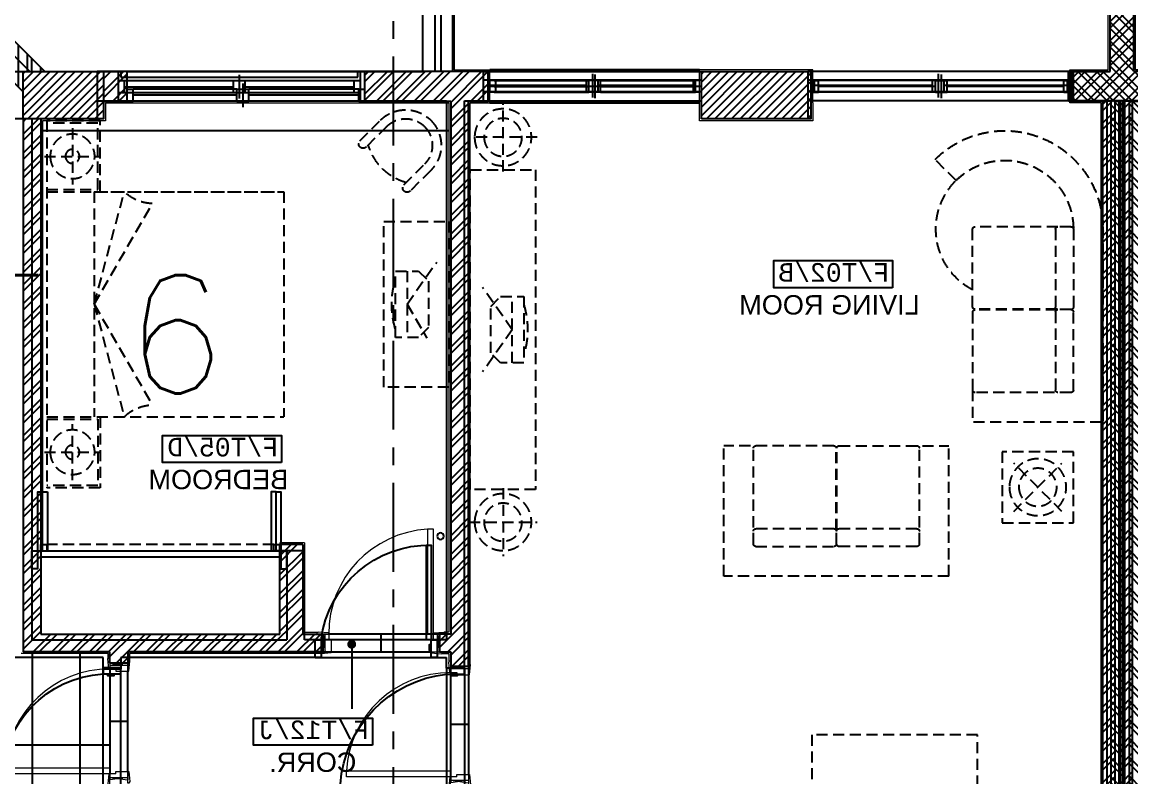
# Model space of a CAD drawing. Header units: millimetres. Extents: x 186805 to 449048, y 2167 to 51540.
# Drawn here: x 267811 to 277169, y 40375 to 46748 of the extents above; entities that cross this region are included whole.
import ezdxf
from ezdxf.enums import TextEntityAlignment as Align

# ---------------------------------------------------------------- set-up
doc = ezdxf.new("R2010")
doc.units = ezdxf.units.MM
for name, pattern in [('BC$0$DASHDOT2', [0.5, 0.25, -0.125, 0, -0.125]), ('BC$0$HIDDEN2', [0.1875, 0.125, -0.0625]), ('BC$0$XR-BAS2-BLOCK-B$1$CENTER', [2, 1.25, -0.25, 0.25, -0.25]), ('HIDDEN2', [0.1875, 0.125, -0.0625])]:
    doc.linetypes.add(name, pattern=pattern)
doc.layers.get('0').update_dxf_attribs({"linetype": 'CONTINUOUS'})
for name, color, linetype, lineweight in [('0-60x60-C', 3, 'CONTINUOUS', 13), ('0-akl-plasterline', 9, 'CONTINUOUS', 13), ('LINE .05 P.05', 11, 'CONTINUOUS', 5)]:
    doc.layers.add(name, color=color, linetype=linetype, lineweight=lineweight)
for name, color, linetype in [('0-AKL-P1TILES', 8, 'CONTINUOUS'), ('A-ABOVE DOOR', 1, 'HIDDEN2'), ('A-CONC-BLDG', 6, 'CONTINUOUS'), ('a-door', 4, 'CONTINUOUS'), ('A-FLORRAIL', 92, 'CONTINUOUS'), ('A-ROOM_ID', 3, 'CONTINUOUS'), ('A-ROOM_NBR', 40, 'CONTINUOUS'), ('a-wall', 140, 'CONTINUOUS'), ('A-WIND', 4, 'CONTINUOUS'), ('ALAN', 6, 'CONTINUOUS'), ('BC-A-ABOV', 8, 'BC$0$HIDDEN2'), ('BC-A-AXES', 20, 'BC$0$DASHDOT2'), ('BC-A-HATCH', 8, 'CONTINUOUS'), ('BC-A-wall', 6, 'CONTINUOUS'), ('BC-A-WINDOW', 2, 'CONTINUOUS'), ('BC-dim', 1, 'CONTINUOUS'), ('TC$0$Nak_Tiletag', 3, 'CONTINUOUS'), ('TC-FLOORING', 41, 'CONTINUOUS')]:
    doc.layers.add(name, color=color, linetype=linetype)
doc.styles.add('SITE SURVEY ROOM$0$SITE SURVEY ROOM$0$XREF1$0$XREF1$0$XREF1$0$paris 2-3-4.DWG124$0$guest room-2$0$FINAL DRGS1$0$C2', font='swissk.ttf', dxfattribs={"height": 0.4})
doc.styles.add('style1', font='monos.ttf')
doc.styles.add('T 200 neal', font='romans.shx', dxfattribs={"height": 400})
doc.styles.add('TC$0$Standard', font='txt')
doc.dimstyles.new('TC$0$POINTER', dxfattribs={"dimtxt": 80, "dimasz": 120, "dimexe": 20, "dimexo": 20, "dimgap": 20, "dimtad": 1, "dimdec": 0, "dimtxsty": 'TC$0$Standard', "dimcen": 2.5, "dimadec": 0, "dimazin": 0, "dimtfac": 1, "dimtdec": 0, "dimtix": 1, "dimtmove": 1, "dimatfit": 3, "dimldrblk": 'TC$0$_Dot', "dimfxl": 1, "dimarcsym": 0})
pattern_1 = [(315, (-189031.6259813714, 11508.81792728175), (-35.35533905932737, -35.35533905932738), [])]
pattern_2 = [(315, (-189031.6259813714, 11508.81792728175), (-79.54951288348659, -79.5495128834866), []), (315, (-188978.5929728714, 11508.81792728175), (-79.54951288348659, -79.5495128834866), [])]

# ---------------------------------------------------------------- blocks, each defined once
blk = doc.blocks.new('A$C7C4A1575')
at = {"layer": 'A-ABOVE DOOR', "color": 8}
for p, q in [((37995.10926539754, 11299.99823794313), (37995.10926539707, 10247.93433909825)), ((38145.10926539731, 11299.99823794319), (38145.10926539707, 10247.9343390982)), ((40895.10926539754, 10239.99823794348), (40895.10926539754, 11269.99823794331)), ((41045.10926539707, 10239.99823794331), (41045.10926539754, 11269.99823794354)), ((39785.10926539731, 10149.99823794348), (40815.10926539754, 10149.99823794348)), ((40815.10926539754, 9999.998237943597), (39785.10926539731, 9999.998237943713)), ((37395.10926539731, 9249.998237943713), (39545.10926539754, 9249.99823794383))]:
    blk.add_line(p, q, dxfattribs=at)
at = {"layer": 'A-ABOVE DOOR', "color": 8, "linetype": 'Continuous'}
for p, q in [((38125.10926539684, 5449.998237943422), (40165.10926539707, 5449.998237943364)), ((41205.1092653987, 5449.998237943189), (43045.10926539847, 5449.998237942957)), ((46185.10926539847, 5449.998237943189), (43945.10926539847, 5449.998237943015)), ((40165.10926539707, 5199.998237943422), (38125.10926539684, 5199.998237943422)), ((41205.1092653987, 5199.998237943189), (43045.10926539847, 5199.998237942957)), ((46185.1092653987, 5199.998237942666), (43945.10926539847, 5199.99823794284))]:
    blk.add_line(p, q, dxfattribs=at)
at = {"layer": 'A-CONC-BLDG', "color": 8}
for points in [[(37245.10926539637, 5599.99823794348), (37245.10926539661, 5199.998237943655), (37945.10926539661, 5199.99823794348), (37945.10926539637, 5599.998237943655)], [(43045.10926539637, 5599.998237943772), (43045.10926539661, 5199.998237943364), (43945.10926539661, 5199.99823794348), (43945.10926539661, 5599.998237943422)]]:
    blk.add_lwpolyline(points, close=True, dxfattribs=at)
at = {"layer": 'a-door', "color": 8, "lineweight": -3}
for points in [[(38085.10926539568, 10287.93433909791), (38085.10926539568, 10302.93433909796), (38035.10926539614, 10302.93433909791), (38035.10926539614, 10287.93433909779)], [(38145.10926539614, 10287.93433909779), (38145.10926539568, 10237.93433909791), (37995.10926539568, 10237.93433909791), (37995.10926539568, 10287.93433909756)], [(41045.10926539568, 10289.99823794336), (41045.10926539568, 10239.99823794336), (40895.10926539568, 10239.99823794354), (40895.10926539568, 10289.99823794342)], [(39835.10926539591, 10149.99823794325), (39785.10926539614, 10149.99823794325), (39785.10926539614, 9999.99823794319), (39835.10926539591, 9999.998237943364)], [(40815.10926539474, 10149.99823794325), (40765.10926539498, 10149.99823794325), (40765.10926539521, 9999.99823794319), (40815.10926539474, 9999.998237943364)], [(39415.10926539707, 9249.998237943422), (39455.10926539707, 9249.998237943422), (39455.10926539707, 8749.998237943422), (39415.10926539731, 8749.99823794348)]]:
    blk.add_lwpolyline(points, close=True, dxfattribs=at)
for points in [[(40985.10926539568, 10289.99823794331), (40985.10926539568, 10304.99823794342), (40935.10926539568, 10304.99823794348), (40935.10926539568, 10289.99823794336)], [(39835.10926539591, 10089.99823794325), (39850.10926539614, 10089.99823794319), (39850.10926539591, 10039.99823794313), (39835.10926539614, 10039.99823794331)], [(40765.10926539614, 10089.99823794366), (40750.10926539614, 10089.99823794366), (40750.10926539614, 10039.99823794348), (40765.10926539614, 10039.99823794348)], [(40765.10926539637, 9999.998237943655), (40725.10926539614, 9999.99823794348), (40725.10926539614, 9199.99823794348), (40765.10926539614, 9199.998237943655), (40765.10926539637, 9999.998237943655)], [(37445.10926539661, 9399.998237943233), (37395.10926539661, 9399.998237943291), (37395.10926539661, 9249.998237943117), (37445.10926539661, 9249.998237943233)], [(37445.10926539661, 9399.998237943233), (37445.10926539661, 8749.998237943175), (37525.10926539661, 8749.998237943291)], [(39455.10926539707, 8749.998237943422), (39495.10926539707, 8749.998237943422), (39495.10926539707, 9399.998237943597)], [(39495.10926539707, 9399.998237943597), (39545.10926539754, 9399.998237943539), (39545.10926539731, 9249.99823794348), (39495.10926539707, 9249.998237943422)], [(37431.2164169685, 9249.998237943175), (37511.21641696827, 9249.998237943233)], [(37445.10926539661, 9249.998237943233), (37525.10926539661, 9249.998237943291)], [(37485.10926539661, 9249.998237943291), (37485.10926539661, 8749.998237943233)], [(37525.10926539661, 8749.998237943291), (37525.10926539661, 9249.998237943291)], [(39481.2164169692, 9249.998237943422), (39441.2164169692, 9249.998237943422)], [(39495.10926539707, 9249.998237943422), (39455.10926539707, 9249.998237943422)]]:
    blk.add_lwpolyline(points, dxfattribs=at)
for centre, radius, start, end in [((38048.99649905996, 11195.94153131019), 909.6048015825336, 181.0043155001917, 266.6036679502933), ((41003.35396025959, 11291.73568048552), 1007.568765772558, 184.0828312812869, 263.8327220793181), ((40747.25273795403, 10119.80252479212), 919.9775984647315, 187.4826072151079, 271.1121661231876)]:
    blk.add_arc(centre, radius, start, end, dxfattribs=at)
at = {"layer": 'A-FLORRAIL', "color": 8}
for p, q in [((40845.10926539661, 3898.114841713658), (40845.10926539661, 5199.998237943422)), ((40945.10926539661, 3849.998237943481), (40945.10926539661, 5199.998237943248))]:
    blk.add_line(p, q, dxfattribs=at)
at = {"layer": 'a-wall', "color": 8}
for p, q in [((46570.1092653966, 5449.998237943422), (46570.1092653966, 16999.99823794331)), ((46620.1092653966, 16999.99823794342), (46620.10926539684, 5449.998237943364)), ((46470.1092653973, 13099.99823794337), (46470.10926539754, 5449.998237943131)), ((37995.10926539707, 10247.93433909825), (37995.10926539731, 10149.99823794348)), ((38145.10926539707, 10247.9343390982), (37995.10926539707, 10247.93433909825)), ((38145.10926539707, 10149.9982379436), (38145.10926539707, 10247.9343390982)), ((40895.10926539731, 10239.99823794336), (40895.10926539754, 10149.99823794354)), ((41045.10926539754, 10239.99823794319), (40895.10926539731, 10239.99823794336)), ((41045.10926539707, 10239.99823794331), (41045.10926539707, 5449.998237943073)), ((37995.10926539731, 10149.99823794348), (37245.10926539707, 10149.99823794307)), ((39785.10926539754, 10149.99823794354), (38145.10926539707, 10149.9982379436)), ((39785.10926539754, 10149.99823794354), (39785.10926539754, 9999.998237943248)), ((40815.10926539754, 10149.99823794348), (40895.10926539754, 10149.99823794354)), ((40815.10926539777, 9999.998237943306), (40815.10926539754, 10149.99823794348)), ((37395.10926539754, 5599.998237943364), (37395.10926539731, 9999.99823794348)), ((37395.10926539731, 9999.99823794348), (39545.10926539777, 9999.998237943248)), ((39545.10926539777, 9249.998237943597), (39545.10926539777, 9999.998237943248)), ((39785.10926539754, 9999.998237943248), (39695.10926539754, 9999.998237943422)), ((39695.10926539754, 9999.998237943422), (39695.10926539731, 9249.998237943597)), ((40895.10926539731, 9999.99823794348), (40815.10926539777, 9999.998237943306)), ((40895.10926539754, 5449.998237943248), (40895.10926539731, 9999.99823794348)), ((39695.10926539731, 9249.998237943597), (39545.10926539777, 9249.998237943597)), ((37945.10926539661, 5449.998237943248), (38125.10926539684, 5449.998237943422)), ((38125.10926539684, 5449.998237943422), (38125.10926539684, 5199.998237943422)), ((40165.10926539684, 5199.998237943131), (40165.10926539684, 5449.998237943131)), ((40165.10926539684, 5449.998237943131), (40895.10926539684, 5449.998237943131)), ((41045.10926539661, 5449.998237943306), (41205.10926539661, 5449.998237943131)), ((41205.10926539661, 5449.998237943131), (41205.10926539661, 5199.998237943364)), ((47005.1092653966, 5449.998237943131), (46185.1092653966, 5449.998237943364)), ((46185.1092653966, 5449.998237943364), (46185.10926539684, 5199.998237943364)), ((46620.10926539684, 5449.998237943364), (46570.1092653966, 5449.998237943422)), ((37376.68931940035, 5199.998237943131), (37090.69367766823, 4914.002596211008)), ((38125.10926539684, 5199.998237943422), (37945.10926539637, 5199.998237943248)), ((41205.10926539661, 5199.998237943364), (40165.10926539684, 5199.998237943131)), ((46185.10926539684, 5199.998237943364), (46495.1092653966, 5199.998237943189)), ((46495.1092653966, 5199.998237943189), (46495.10926539637, 2449.998237943364))]:
    blk.add_line(p, q, dxfattribs=at)
at = {"layer": 'A-WIND', "color": 8}
for p, q in [((39145.10926539637, 5230.05120746202), (39145.10926539637, 5430.051207462006)), ((40165.10926539672, 5380.05120746202), (38125.10926539672, 5380.051207462013)), ((38175.10926539672, 5380.051207462006), (38175.10926539672, 5280.051207462006)), ((39095.10926539637, 5380.05120746202), (39095.10926539637, 5280.051207462006)), ((39195.10926539637, 5380.05120746202), (39195.10926539637, 5280.051207462006)), ((40115.10926539672, 5380.051207462006), (40115.10926539672, 5280.051207462006)), ((41205.10926539847, 5369.998237945023), (43045.10926539847, 5369.998237945081)), ((41261.22448401409, 5369.998237945023), (41261.22448401409, 5269.998237945081)), ((42075.10926539847, 5369.998237945023), (42075.10926539847, 5269.998237944848)), ((42125.10926539847, 5219.998237945081), (42125.10926539847, 5419.998237945081)), ((42175.10926539847, 5369.998237945081), (42175.10926539847, 5269.998237945081)), ((42995.1092653987, 5369.998237944965), (42995.1092653987, 5269.998237944965)), ((42995.1092653987, 5369.998237944965), (42995.1092653987, 5269.998237944965)), ((43945.10926539847, 5369.998237945489), (46185.1092653987, 5369.998237945547)), ((44001.22448401409, 5369.998237945489), (44001.22448401409, 5269.998237945547)), ((44995.10926539859, 5369.998237945489), (44995.1092653987, 5269.998237945314)), ((45045.1092653987, 5219.998237945547), (45045.1092653987, 5419.998237945547)), ((45095.1092653987, 5369.998237945547), (45095.1092653987, 5269.998237945547)), ((46135.10926539893, 5369.99823794543), (46135.10926539893, 5269.99823794543)), ((46135.10926539893, 5369.99823794543), (46135.10926539893, 5269.99823794543)), ((40165.10926539672, 5280.05120746202), (38125.10926539672, 5280.051207462035)), ((38175.10926539672, 5330.051207462006), (39095.10926539637, 5330.051207462006)), ((39195.10926539637, 5330.051207462006), (40115.10926539672, 5330.051207462006)), ((41205.10926539847, 5269.998237945169), (43045.10926539847, 5269.998237945139)), ((42075.10926539847, 5319.998237944936), (41261.22448401433, 5319.998237944994)), ((42995.1092653987, 5319.998237945081), (42175.10926539847, 5319.998237945081)), ((43945.10926539847, 5269.998237945663), (46185.1092653987, 5269.998237945605)), ((44995.1092653987, 5319.998237945489), (44001.22448401409, 5319.998237945489)), ((46135.10926539893, 5319.998237945547), (45095.1092653987, 5319.998237945721))]:
    blk.add_line(p, q, dxfattribs=at)
at = {"layer": 'ALAN', "color": 8}
for p, q in [((38145.10926539637, 5199.998237944761), (38145.10926539637, 5249.998237945227)), ((38145.10926539637, 5249.998237945227), (40145.10926539637, 5249.998237944295)), ((40145.10926539637, 5249.998237944295), (40145.10926539637, 5199.998237944295)), ((37076.55154204415, 4899.860460589378), (37376.68931939989, 5199.99823794511)), ((37376.68931939989, 5199.99823794511), (38145.10926539637, 5199.998237944761)), ((40145.10926539637, 5199.998237944295), (40695.10926539661, 5199.998237944295)), ((40695.10926539661, 5199.998237944295), (40695.10926539661, 3899.998237944994))]:
    blk.add_line(p, q, dxfattribs=at)
blk = doc.blocks.new('A$C32DD6ECA')
at = {"layer": '0-60x60-C', "color": 16, "xscale": 0.0418312498368323, "yscale": 0.0418312498368323, "zscale": 0.0418312498368323, "rotation": 180}
blk.add_blockref('A$C7C4A1575', (4397.082428284921, 2202.635936537234), dxfattribs=at)
blk = doc.blocks.new('A$C02E0000E')
at = {"layer": 'LINE .05 P.05'}
for p, q in [((16.99986914230976, 959.9999433151534), (16.9998691441142, 1029.999943314862)), ((166.999869143765, 1009.999943315153), (16.99986914225155, 1029.999943315095)), ((16.99986914230976, 1009.999943314862), (166.999869143765, 1029.999943315212)), ((166.999869143765, 979.9999433149205), (166.999869143765, 1029.999943315212)), ((166.999869143765, 1009.999943315153), (16.99986914230976, 1009.999943314862)), ((116.9998691346264, 959.9999433151534), (16.99986914230976, 959.9999433151534)), ((116.9998691346846, 979.9999433148623), (116.9998691346264, 959.9999433151534)), ((116.9998691346846, 979.9999433148623), (166.999869143765, 979.9999433149205)), ((172.0270664491691, 979.9999433151534), (160.759210419259, 979.9999433149205)), ((166.9998691437067, 984.8220149747649), (166.9998691438232, 974.1402106655732)), ((16.9998691426008, 119.9999433146295), (16.9998691426008, 49.99994331497874)), ((116.9998691349756, 119.9999433148623), (16.9998691426008, 119.9999433146295)), ((116.9998691349756, 99.99994331486232), (116.9998691349756, 119.9999433148623)), ((166.9998691441142, 99.99994331486232), (116.9998691349756, 99.99994331486232)), ((166.999869144056, 49.99994331492053), (166.9998691439978, 99.99994331486232)), ((166.9998691441142, 49.99994331486232), (16.9998691426008, 69.99994331462949)), ((16.9998691426008, 49.99994331486232), (166.999869144056, 69.99994331486232)), ((16.9998691426008, 69.99994331462949), (166.999869144056, 69.99994331486232))]:
    blk.add_line(p, q, dxfattribs=at)
for points in [[(-0.0001308576902375, 1045.281476650082), (7.499869142251555, 1059.999943315095), (14.99986914225155, 1059.999943315095), (14.99986914230976, 959.9999433151534), (7.999869142251555, 959.9999433151534)], [(183.9998691436485, 1065.281476649907), (176.4998691437067, 1079.999943315095), (168.9998691437067, 1079.999943315095), (168.9998691437067, 979.9999433151534), (175.9998691437067, 979.9999433151534)], [(166.9998691438232, 929.9999433058256), (166.9998691438232, 979.9999433152552), (1046.999869143823, 979.9999433152552), (1046.999869143823, 929.9999433058256)], [(-0.0001308572827838, 34.89485072960088), (7.499869142659009, 20.17638406452897), (14.99986914271722, 20.17638406452897), (14.99986914271722, 120.176384064529), (7.999869142659009, 120.176384064529)], [(183.999869144056, 14.71840998010885), (176.4998691441724, -5.66850794712e-05), (168.999869144056, -5.66850794712e-05), (168.9998691439978, 99.99994331486232), (175.999869144056, 99.99994331486232)]]:
    blk.add_lwpolyline(points, close=True, dxfattribs=at)
blk.add_circle((166.9998691438232, 979.8168266695429), 2.946977731033825, dxfattribs=at)
blk.add_arc((169.4702861182159, 978.8867301376304), 878.8902587989448, 269.8389507107994, 356.8113733085789, dxfattribs=at)
blk = doc.blocks.new('A$C2F7E2BB4')
at = {"layer": 'LINE .05 P.05'}
for p, q in [((119.9998437255854, 1034.999948169294), (49.99984372587642, 1034.99994816749)), ((69.99984372558538, 884.9999481678387), (49.99984372564359, 1034.999948169352)), ((69.99984372587642, 1034.999948169294), (49.99984372552717, 884.9999481678387)), ((69.99984372558538, 884.9999481678387), (69.99984372587642, 1034.999948169294)), ((119.9998437255854, 934.9999481769773), (119.9998437255854, 1034.999948169294)), ((964.9998437261092, 1034.999948169003), (1034.99984372576, 1034.999948169003)), ((964.9998437258764, 934.9999481766281), (964.9998437261092, 1034.999948169003)), ((1034.999843725876, 884.9999481674895), (1014.999843726109, 1034.999948169003)), ((1034.999843725876, 1034.999948169003), (1014.999843725876, 884.9999481675477)), ((1014.999843726109, 1034.999948169003), (1014.999843725876, 884.9999481675477)), ((99.99984372581821, 884.9999481678387), (49.99984372552717, 884.9999481678387)), ((95.17777206597384, 884.999948167897), (105.8595763751655, 884.9999481677805)), ((99.99984372587642, 934.9999481769191), (119.9998437255854, 934.9999481769773)), ((99.99984372587642, 934.9999481769191), (99.99984372581821, 884.9999481678387)), ((99.99984372558538, 879.9727508624346), (99.99984372581821, 891.2406068923447)), ((984.9998437258764, 934.9999481766281), (964.9998437258764, 934.9999481766281)), ((984.9998437258764, 884.9999481674895), (984.9998437258764, 934.9999481766281)), ((1034.999843725818, 884.9999481675477), (984.9998437258764, 884.9999481676059))]:
    blk.add_line(p, q, dxfattribs=at)
for points in [[(34.71831039065728, 1051.999948169294), (19.99984372564359, 1044.499948169352), (19.99984372564359, 1036.999948169352), (119.9998437255854, 1036.999948169294), (119.9998437255854, 1043.999948169352)], [(1050.104936311138, 1051.999948168887), (1064.82340297621, 1044.499948168945), (1064.82340297621, 1036.999948168887), (964.8234029762098, 1036.999948168887), (964.8234029762098, 1043.999948168945)], [(14.7183103908319, 867.9999481679552), (-0.0001562743564136, 875.499948167897), (-0.0001562743564136, 882.999948167897), (99.99984372558538, 882.999948167897), (99.99984372558538, 875.999948167897)], [(149.9998437349568, 884.9999481677805), (99.99984372552717, 884.9999481677805), (99.99984372546896, -5.18322194694e-05), (149.9998437348986, -5.18322194694e-05)], [(1070.28137706063, 867.9999481675477), (1084.999843725818, 875.4999481674313), (1084.999843725818, 882.9999481675477), (984.9998437258764, 882.9999481676059), (984.9998437258764, 875.9999481675477)]]:
    blk.add_lwpolyline(points, close=True, dxfattribs=at)
blk.add_circle((100.1829603711958, 884.9999481677805), 2.946977731033825, dxfattribs=at)
blk.add_arc((101.2856301978463, 882.3743756204494), 883.7181138931103, 273.1599831203449, 0.1702289959290064, dxfattribs=at)
blk = doc.blocks.new('A$C5934653C')
at = {"layer": 'LINE .05 P.05'}
for p, q in [((17.00009260344086, 966.0000997345778), (17.0000926052453, 1036.000099734287)), ((167.0000926048961, 1016.000099734578), (17.00009260338265, 1036.00009973452)), ((17.00009260344086, 1016.000099734287), (167.0000926048961, 1036.000099734636)), ((167.0000926048961, 986.000099734345), (167.0000926048961, 1036.000099734636)), ((167.0000926048961, 1016.000099734578), (17.00009260344086, 1016.000099734287)), ((117.0000925957575, 966.0000997345778), (17.00009260344086, 966.0000997345778)), ((117.0000925958157, 986.0000997342868), (117.0000925957575, 966.0000997345778)), ((117.0000925958157, 986.0000997342868), (167.0000926048961, 986.000099734345)), ((172.0272899103002, 986.0000997345778), (160.7594338803901, 986.000099734345)), ((167.0000926048378, 990.8221713941894), (167.0000926049543, 980.1403670849977)), ((17.0000926037319, 120.0000997340539), (17.0000926037319, 50.00009973440319)), ((117.0000925961067, 120.0000997342868), (17.0000926037319, 120.0000997340539)), ((117.0000925961067, 100.0000997342868), (117.0000925961067, 120.0000997342868)), ((167.0000926052453, 100.0000997342868), (117.0000925961067, 100.0000997342868)), ((167.0000926051871, 50.00009973434499), (167.0000926051289, 100.0000997342868)), ((167.0000926052453, 50.00009973428678), (17.0000926037319, 70.00009973405395)), ((17.0000926037319, 50.00009973428678), (167.0000926051871, 70.00009973428678)), ((17.0000926037319, 70.00009973405395), (167.0000926051871, 70.00009973428678))]:
    blk.add_line(p, q, dxfattribs=at)
for points in [[(9.26034408621e-05, 1051.281633069506), (7.500092603382654, 1066.00009973452), (15.00009260338265, 1066.00009973452), (15.00009260344086, 966.0000997345778), (8.000092603382654, 966.0000997345778)], [(184.0000926047796, 1071.281633069331), (176.5000926048378, 1086.00009973452), (169.0000926048378, 1086.00009973452), (169.0000926048378, 986.0000997345778), (176.0000926048378, 986.0000997345778)], [(167.0000926049543, 936.0000997252064), (167.0000926049543, 986.000099734636), (1052.000092604954, 986.0000997346942), (1052.000092604954, 936.0000997252646)], [(9.26038483158e-05, 34.89500714902533), (7.500092603790108, 20.17654048395343), (15.00009260384832, 20.17654048395343), (15.00009260384832, 120.1765404839534), (8.000092603790108, 120.1765404839534)], [(184.0000926051871, 14.7185663995333), (176.5000926053035, 9.97343449853e-05), (169.0000926051871, 9.97343449853e-05), (169.0000926051289, 100.0000997342868), (176.0000926051871, 100.0000997342868)]]:
    blk.add_lwpolyline(points, close=True, dxfattribs=at)
blk.add_circle((167.0000926049543, 985.8169830889674), 2.946977731033825, dxfattribs=at)
blk.add_arc((168.7563227681676, 984.5769374206429), 884.578581085775, 269.8862456726219, 356.8520054167435, dxfattribs=at)
blk = doc.blocks.new('TC$0$_Dot')
at = {"color": 0, "linetype": 'ByBlock', "lineweight": -2}
blk.add_line((-0.5, 0), (-1, 0), dxfattribs=at)
at = {"color": 0, "linetype": 'ByBlock', "const_width": 0.5}
blk.add_lwpolyline([(-0.25, 0, 1), (0.25, 0, 1)], format="xyb", close=True, dxfattribs=at)
blk = doc.blocks.new('A$C7DAB1636')
at = {"layer": 'BC-A-HATCH'}
h = blk.add_hatch(dxfattribs=at)
h.set_pattern_fill('ANSI32', color=256, scale=300, style=0)
h.set_pattern_definition([(315, (-72400.93656296527, 14410.71724816834), (-79.54951288348659, -79.5495128834866), []), (315, (-72347.90355446527, 14410.71724816834), (-79.54951288348659, -79.5495128834866), [])])
h.paths.add_polyline_path([(15050.43186757225, 5552.137530286534), (14667.43186757097, 5552.137530286549), (14667.43186757097, 5282.137530285705), (13217.43186757085, 5282.13753028569), (13217.43186757085, 5382.137530285967), (13367.43186757097, 5382.137530285981), (13367.43186757108, 5552.137530286534), (10427.43186756992, 5552.137530286243), (10427.43186756934, 6361.773371646064), (10977.43186756945, 6361.773371646108), (10977.4318675705, 17762.05029534493), (10617.4318675705, 17762.05029534493), (10617.4318675705, 18012.05029534502), (10967.43186757097, 18012.05029534502), (10967.43186757097, 20762.05029534512), (10717.43186757097, 20762.05029534512), (10717.43186757097, 21012.05029534512), (11417.43186757097, 21012.05029534512), (11417.43186757097, 20762.05029534512), (11167.43186757097, 20762.05029534514), (11167.43186757097, 18012.05029534502), (11492.43186757097, 18012.05029534502), (11492.43186757097, 17762.05029534495), (11227.4318675698, 17762.05029534493), (11227.4318675698, 10212.05029534493), (11952.43186727271, 10212.05029534493), (11952.43186727271, 10062.05029534479), (11227.4318675705, 10062.0502953448), (11227.43186757015, 6361.773371646079), (11827.4318675705, 6361.773371646079), (11827.43186757038, 5761.77337164589), (14482.43186757108, 5761.773371646166), (14482.43186757097, 7774.050295345252), (14617.43186757097, 7774.050295345165), (14617.43186757097, 5752.137530286651), (15050.43186757225, 5752.137530286651)])
h.paths.add_polyline_path([(11727.43186757073, 5752.13753028636), (11727.43186757027, 6261.773371646093), (11227.43186756934, 6261.773371646079), (10577.43186756957, 6261.773371646079), (10577.4318675698, 5752.137530286229)], flags=16)
h.paths.add_polyline_path([(11127.43186756957, 6361.773371646079), (11127.43186756887, 17762.05029534514), (11077.43186757062, 17762.05029534512), (11077.43186756957, 6361.773371646108)], flags=17)
h = blk.add_hatch(dxfattribs=at)
h.set_pattern_fill('ANSI32', color=256, scale=300, angle=45, style=0)
h.set_pattern_definition([(270, (-189031.6259813714, 11508.81792728175), (-112.5, -2.13e-14), []), (270, (-188994.1259814344, 11471.31792734467), (-112.5, -2.13e-14), [])])
h.paths.add_polyline_path([(20342.4318675712, 17842.05029534493), (20342.4318675712, 18012.05029534444), (20158.87847697653, 18012.05029534444), (20519.2085628669, 18372.38038123507), (20695.985258164, 18195.60368593809)])
h = blk.add_hatch(dxfattribs=at)
h.set_pattern_fill('ANSI31', color=1, scale=400, style=0)
h.set_pattern_definition(pattern_1)
h.paths.add_polyline_path([(14617.4318675712, 17612.05029534444), (14617.4318675712, 18012.05029534444), (13692.43186757097, 18012.05029534444), (13692.43186757097, 17612.05029534444)])
h = blk.add_hatch(dxfattribs=at)
h.set_pattern_fill('ANSI32', color=256, scale=300, style=0)
h.set_pattern_definition(pattern_2)
h.paths.add_polyline_path([(17459.4318675712, 17762.05029534493), (16732.43186757097, 17762.05029534493), (16732.43186757097, 13262.05029534493), (16827.43186757062, 13262.05029534493), (16827.43186757062, 13112.05029534485), (16732.43186757108, 13112.05029534485), (16732.43186757097, 12987.05029534493), (16582.43186757108, 12987.05029534493), (16582.43186757108, 17762.05029534493), (16417.43186757085, 17762.05029534493), (16417.43186757085, 18012.05029534482), (17459.43186757132, 18012.05029534482)])
h = blk.add_hatch(dxfattribs=at)
h.set_pattern_fill('ANSI32', color=256, scale=300, style=0)
h.set_pattern_definition(pattern_2)
h.paths.add_polyline_path([(19662.4318675712, 17762.05029534493), (19462.43186757097, 17762.05029534493), (19462.43186757097, 18012.05029534482), (19662.4318675712, 18012.05029534482)])
h = blk.add_hatch(dxfattribs=at)
h.set_pattern_fill('ANSI31', color=1, scale=400, style=0)
h.set_pattern_definition(pattern_1)
h.paths.add_polyline_path([(20342.4318675712, 17612.05029534444), (19662.4318675712, 17612.05029534444), (19662.43186757108, 18012.05029534444), (20342.4318675712, 18012.05029534444)])
h = blk.add_hatch(dxfattribs=at)
h.set_pattern_fill('ANSI32', color=256, scale=300, style=0)
h.set_pattern_definition(pattern_2)
h.paths.add_polyline_path([(20342.43186757108, 13112.05029534493), (19609.4318675712, 13112.05029534485), (19609.43186757097, 13017.59391281568), (19459.43186757097, 13017.59391281571), (19459.43186757097, 13112.05029534485), (17812.43186757097, 13112.0502953452), (17812.43186757097, 13262.05029534508), (17982.4318675705, 13262.05029534473), (17982.4318675705, 14017.05029534485), (18174.43186757038, 14017.05029534485), (18174.43186757038, 13962.05029534485), (18174.4318675705, 13262.05029534493), (20192.4318675712, 13262.05029534493), (20192.4318675712, 17612.05029534444), (20342.4318675712, 17612.05029534444)])
at = {"layer": '0-AKL-P1TILES'}
for p, q in [((16704.93186757062, 18027.05029534483), (16704.9318675705, 22192.16824654196)), ((14632.4318675712, 18027.05029534444), (16402.43186757085, 18027.05029534482)), ((14617.4318675712, 17887.05029534493), (16417.43186757085, 17887.05029534488)), ((16402.43186757085, 17747.05029534493), (14632.4318675712, 17747.05029534493)), ((16747.43186757097, 17512.05029534482), (20177.4318675712, 17512.05029534482)), ((18174.43186757038, 13912.05029534482), (20192.4318675712, 13912.05029534479)), ((19861.84478130494, 11952.13753028655), (19861.84478130494, 13097.05029534488)), ((20261.84478130494, 11952.13753028655), (20261.84478130483, 13097.05029534493)), ((19609.4318675726, 12324.59391281569), (22061.25769504043, 12324.59391281587))]:
    blk.add_line(p, q, dxfattribs=at)
at = {"layer": '0-akl-plasterline', "color": 61}
for p, q in [((11182.43186757108, 18027.05029534501), (11182.43186757108, 20747.05029534512)), ((16702.43186757097, 18027.05029534483), (16702.43186757097, 19593.2479835338)), ((11507.43186757097, 18027.05029534502), (11182.43186757108, 18027.05029534501)), ((11507.43186757097, 17747.05029534493), (11507.43186757097, 18027.05029534502)), ((13677.43186757097, 18027.05029534444), (14632.4318675712, 18027.05029534444)), ((13677.43186757097, 17747.05029534493), (13677.43186757097, 18027.05029534444)), ((14632.4318675712, 17747.05029534493), (14632.4318675712, 18027.05029534444)), ((16402.43186757085, 17747.05029534493), (16402.43186757085, 18027.05029534482)), ((16702.43186757097, 18027.05029534483), (16402.43186757085, 18027.05029534482)), ((11242.4318675698, 10227.05029534493), (11242.4318675705, 17747.05029534493)), ((11242.4318675705, 17747.05029534493), (11507.43186757097, 17747.05029534499)), ((16567.43186757097, 17747.05029534492), (16402.43186757085, 17747.05029534493)), ((16567.43186757097, 13006.08031237344), (16567.43186757097, 17747.05029534492)), ((19647.4318675712, 17747.05029534493), (16747.43186757097, 17747.05029534493)), ((16747.43186757097, 17747.05029534493), (16747.43186757097, 13277.05029534493)), ((20177.4318675712, 17597.05029534444), (20177.4318675712, 14017.05029534485)), ((17967.4318675705, 14032.05029534485), (17967.4318675705, 13277.05029534473)), ((17967.4318675705, 14032.05029534485), (18174.43186757038, 14032.05029534485)), ((18174.43186757038, 14032.05029534485), (18174.43186757038, 14017.05029534485)), ((16747.43186757097, 13277.05029534493), (16788.22540979262, 13277.05029534493)), ((17967.4318675705, 13277.05029534473), (17851.63832534908, 13277.05029534499)), ((16747.43186757108, 13097.05029534485), (16747.43186757097, 13026.25675312779)), ((16808.22540978785, 13097.05029534485), (16747.43186757108, 13097.05029534485)), ((17831.46188460337, 13097.0502953452), (19444.43186757097, 13097.05029534485)), ((19444.43186757097, 13097.05029534485), (19444.43186757097, 13036.62392984453)), ((19624.43186757108, 13097.05029534485), (20357.4318675712, 13097.05029534493)), ((19624.43186757097, 13056.80037059807), (19624.43186757108, 13097.05029534485))]:
    blk.add_line(p, q, dxfattribs=at)
for points in [[(13677.43186757097, 17747.05029534493), (13677.43186757097, 17597.05029534444), (14632.4318675712, 17597.05029534444), (14632.4318675712, 17747.05029534493)], [(19647.4318675712, 17747.05029534493), (19647.4318675712, 17597.05029534444), (20177.4318675712, 17597.05029534444)]]:
    blk.add_lwpolyline(points, dxfattribs=at)
at = {"layer": 'A-ROOM_NBR'}
for points in [[(13003.07472472417, 16187.05029534496), (14006.78901041707, 16187.05029534496), (14006.78901041707, 16415.18567153881), (13003.07472472417, 16415.18567153881)], [(18160.57472472463, 14712.05029534482), (19164.28901041753, 14712.05029534482), (19164.28901041753, 14940.18567153864), (18160.57472472463, 14940.18567153864)], [(17394.07472472545, 12324.59391281579), (18397.78901041835, 12324.59391281579), (18397.78901041835, 12552.72928900962), (17394.07472472545, 12552.72928900962)]]:
    blk.add_lwpolyline(points, close=True, dxfattribs=at)
at = {"layer": 'BC-A-ABOV', "ltscale": 750}
for p, q in [((16291.20232847694, 17168.70739471656), (16291.20232847671, 17744.70739471656)), ((20142.4318675712, 17597.05029534432), (20142.4318675712, 14497.05029534444)), ((19925.37623331475, 17533.02018665109), (19925.37623331475, 17059.2700349002)), ((16003.20232847706, 17456.70739471645), (16579.20232847706, 17456.70739471668)), ((12467.7241631049, 17092.34259088631), (12644.50085840339, 17269.1192861847)), ((20162.25130919018, 17296.14511077563), (19688.5011574392, 17296.14511077563)), ((19742.4318675712, 16997.05029534438), (18142.4318675712, 16997.05029534438)), ((20142.4318675712, 16997.05029534444), (18142.4318675712, 16997.05029534438)), ((18142.4318675712, 16997.05029534438), (18142.4318675712, 15097.05029534441)), ((19742.4318675712, 16047.05029534438), (19487.88013476168, 16997.05029534438)), ((19742.4318675712, 16997.05029534438), (19742.4318675712, 15097.05029534444)), ((19742.4318675712, 16047.05029534438), (19251.68413875997, 16897.05029534438)), ((11227.43186757073, 16702.05029533888), (11227.43186757097, 15052.05029534493)), ((11477.43186757097, 16682.05029534971), (11477.43186757073, 16022.0502953461)), ((11497.43186756026, 16702.05029534959), (11607.43251460197, 16702.05029533911)), ((11607.43251460197, 16702.05029533911), (12307.43186755793, 16702.05029533935)), ((11627.43186756491, 16682.05029534959), (11627.43186756515, 16022.0502953461)), ((12327.43186757655, 16024.55029534854), (12327.43186755793, 16682.05029534843)), ((17101.43186756515, 16047.05029534453), (16851.43192934478, 16403.54956737309)), ((17101.43186756538, 16327.05029534447), (17101.43186756526, 15767.05029534441)), ((16213.43186757702, 15832.27965189793), (16463.4318057975, 16188.7789239265)), ((16213.4318675769, 15552.27965189805), (16213.43186757714, 16112.27965189793)), ((11497.43186756026, 16002.05029535658), (11607.43186757562, 16002.05029535669)), ((11617.11432593514, 16004.5502953589), (12307.43186755793, 16004.5502953589)), ((17101.43186756515, 16047.05029534453), (16933.43186756515, 15761.45029534455)), ((19742.4318675712, 16047.05029534438), (19251.68413875997, 15197.05029534435)), ((19742.4318675712, 16047.05029534438), (19487.88013476168, 15097.05029534432)), ((11477.43186757097, 15322.05029533446), (11477.43186757073, 15982.05029533795)), ((11617.11432593514, 15999.55029535425), (12307.43186755793, 15999.55029535436)), ((11627.43186756515, 15982.05029533806), (11627.43186756515, 15322.05029533457)), ((12327.43186757655, 15979.55029533574), (12327.43186755816, 15322.05029533457)), ((16213.43186757702, 15832.27965189793), (16463.4318057975, 15475.78037986937)), ((11497.43186756049, 15302.05029534505), (12307.43186755816, 15302.05029534505)), ((12327.43186755816, 15322.05029533457), (12327.43186757679, 15052.05029534505)), ((20142.4318675712, 15097.05029534444), (18142.4318675712, 15097.05029534429)), ((11242.43186757027, 15052.05029534495), (12327.43186757679, 15052.05029534505)), ((19925.37623331475, 14561.0804040377), (19925.37623331475, 15034.83055578859)), ((12527.43186757679, 13752.05029533923), (12527.43186757679, 14852.05029534505)), ((13454.93186756724, 14852.05029534505), (12527.43186757679, 14852.05029534505)), ((12777.43186757679, 14022.05029532875), (12777.43186757679, 14832.05029532645)), ((13474.931867557, 14141.73275370363), (13474.931867557, 14832.05029532645)), ((13479.93186756165, 14141.73275370363), (13479.93186756165, 14832.05029532645)), ((13499.93186758016, 14852.05029534505), (14427.43186757073, 14852.05029534505)), ((14177.43186757097, 14022.05029532875), (14177.43186757097, 14832.05029532645)), ((14427.43186757073, 13752.05029533923), (14427.43186757073, 14852.05029534505)), ((20162.2513091903, 14797.95547991313), (19688.50115743943, 14797.95547991313)), ((11573.78511459229, 14298.40354236323), (11981.0786205557, 14705.69704832698)), ((11981.0786205557, 14298.40354236335), (11573.78511459229, 14705.69704832675)), ((16291.20232847694, 14495.11597779079), (16291.20232847671, 13919.11597779079)), ((12797.43186756631, 14152.05029533344), (13457.4318675698, 14152.05029533344)), ((13477.43186755909, 14022.05029532875), (13477.43186755909, 14132.05029534383)), ((13497.43186757795, 14152.05029533344), (14157.43186758133, 14152.05029533344)), ((16579.20232847682, 14207.11597779091), (16003.20232847682, 14207.11597779114)), ((12797.43186756631, 14002.05029533923), (13457.4318675698, 14002.05029533923)), ((14157.43186758133, 14002.05029533923), (13497.43186757795, 14002.05029533923)), ((18224.43186757038, 14017.05029534485), (20142.4318675712, 14017.05029534485)), ((18224.43186757038, 13962.05029534485), (20142.4318675712, 13962.05029534485)), ((12527.43186757679, 13752.05029533923), (14427.43186757073, 13752.05029533923))]:
    blk.add_line(p, q, dxfattribs=at)
blk.add_lwpolyline([(16954.36650468421, 17229.7239215326, -0.4142135623730951), (16954.36650466314, 17547.92197308762), (16954.67676544306, 17548.23223386763, -0.4142135623730951), (17272.87481699826, 17548.2322338465), (17445.80540648068, 17375.30164436382, 1), (17498.83841506974, 17428.33465295279), (17325.90782558709, 17601.26524243545, 0.4142135623730951), (16901.64375685423, 17601.26524245663), (16901.33349607431, 17600.95498167662, 0.4142135623730958), (16901.33349609526, 17176.69091294363), (17074.2640855778, 17003.76032346094, 1), (17127.29709416686, 17056.79333204992)], format="xyb", close=True, dxfattribs=at)
for points in [[(19692.4318675712, 16997.05029534438), (19692.4318675712, 16997.05029534453), (19692.4318675712, 17597.05029534444), (20142.4318675712, 17597.05029534444)], [(20142.4318675712, 17017.05029534453), (19712.43186757108, 17017.05029534453), (19712.43186757108, 17577.05029534444), (20142.4318675712, 17577.05029534444)], [(19692.4318675712, 15097.05029534444), (19692.4318675712, 15097.05029534444), (19692.4318675712, 14497.05029534438), (20142.4318675712, 14497.05029534444)], [(20142.4318675712, 15077.05029534444), (19712.43186757108, 15077.05029534444), (19712.43186757108, 14517.0502953445), (20142.4318675712, 14517.0502953445)]]:
    blk.add_lwpolyline(points, dxfattribs=at)
for points in [[(16017.43186757714, 17181.91168625376), (16017.4318675769, 14481.91168625376), (16567.43186757108, 14481.91168625376), (16567.43186757132, 17181.91168625388)], [(17297.43186756515, 15347.05029536193), (17297.43186756538, 16747.05029532689), (16747.4318675712, 16747.05029532695), (16747.43186757097, 15347.05029536181)], [(16919.43186756538, 16243.05029534453), (16919.43186756526, 15851.05029534453), (17003.43186756515, 15767.05029534458), (17199.43186756515, 15767.05029534441), (17199.43186756538, 16327.05029534447), (17003.43186756538, 16327.05029534453)], [(16395.4318675769, 15636.27965189793), (16395.43186757714, 16028.27965189782), (16311.43186757714, 16112.27965189793), (16115.43186757714, 16112.27965189793), (16115.43186757679, 15552.27965189805), (16311.4318675769, 15552.27965189793)], [(12077.43186757376, 14802.05029534493), (12077.43186757399, 14202.05029534505), (11477.43186757399, 14202.05029534493), (11477.43186757399, 14802.05029534505)], [(12285.93186758587, 12412.05029531493), (13685.93186755595, 12412.05029531493), (13685.93186755595, 11412.05029534473), (12285.93186758587, 11412.05029534473)]]:
    blk.add_lwpolyline(points, close=True, dxfattribs=at)
for centre, radius in [((16291.20232847694, 17456.70739471668), 240), ((16291.20232847694, 17456.70739471668), 160), ((19925.37623331475, 17296.14511077563), 187.9129361866915), ((19925.37623331475, 17296.14511077563), 59.39864589957721), ((19925.37623331475, 14797.95547991313), 187.9129361866915), ((19925.37623331475, 14797.95547991313), 59.39864589957721), ((11777.43186757423, 14502.05029534502), 240), ((11777.43186757423, 14502.05029534502), 160), ((16291.20232847694, 14207.11597779085), 240), ((16291.20232847694, 14207.11597779085), 160)]:
    blk.add_circle(centre, radius, dxfattribs=at)
for centre, radius, start, end in [((12057.43186756841, 16682.05029534968), 830.2409288849135, 44.99999999941044, 181.3803540749508), ((16980.33676347521, 17522.26197509849), 466.0710453281552, 286.1034456002261, 343.8965544025156), ((12057.43186756864, 16682.05029534956), 580.2409288850031, 44.99999999941044, 181.3803540749508), ((12057.43186756817, 16682.05029534991), 580.2409288851723, 297.7311894465996, 44.99999999941044), ((19245.1963403807, 17243.15015966093), 345.6306804549849, 271.3555820743624, 314.5995708935303), ((11497.43186756026, 16682.05029534956), 20, 90, 180), ((11607.43186757562, 16682.05029534956), 20, 0, 90), ((12307.43186755793, 16682.05029534968), 20, 0, 90), ((16504.39247253246, 16047.05029534479), 726.0714569844486, 343.188272945899, 16.81172705410099), ((11497.43186756049, 16022.05029534607), 20, 180, 270), ((11497.43186756049, 15982.05029533798), 20, 90, 180), ((11607.43186757562, 16022.05029534613), 20, 270, 0), ((11607.43186757539, 15982.05029533792), 20, 0, 90), ((12307.43186755816, 16024.55029534851), 20, 270, 0), ((16810.47126260982, 15832.27965189767), 726.0714569844484, 163.188272945899, 196.811727054101), ((12307.43186755816, 15979.55029533582), 20, 0, 90), ((11497.43186756049, 15322.05029533454), 20, 180, 270), ((11607.43186757562, 15322.05029533443), 20, 270, 0), ((12307.43186755816, 15322.0502953346), 20, 270, 0), ((19245.1963403807, 14850.95043102768), 345.6306804549849, 45.40042910646973, 88.6444179189693), ((12797.43186756631, 14832.05029532645), 20, 90, 180), ((13454.93186756724, 14832.05029532645), 20, 0, 90), ((13499.93186758016, 14832.05029532645), 20, 90, 180), ((14157.43186758133, 14832.05029532645), 20, 0, 90), ((12797.43186756631, 14132.05029534383), 20, 90, 180), ((13457.4318675698, 14132.05029534383), 20, 0, 90), ((13497.43186757795, 14132.05029534383), 20, 90, 180), ((14157.43186758133, 14132.05029534383), 20, 0, 90), ((12797.43186756631, 14022.05029532875), 20, 180, 270), ((13457.4318675698, 14022.05029532875), 20, 270, 0), ((13497.43186757795, 14022.05029532875), 20, 180, 270), ((14157.43186758133, 14022.05029532875), 20, 270, 0)]:
    blk.add_arc(centre, radius, start, end, dxfattribs=at)
at = {"layer": 'BC-A-AXES', "color": 8, "linetype": 'BC$0$XR-BAS2-BLOCK-B$1$CENTER', "ltscale": 600}
blk.add_line((17217.43186757097, 19338.73024227657), (17217.43186757108, 5210.828169931076), dxfattribs=at)
at = {"layer": 'BC-A-wall'}
for p, q in [((10967.43186757097, 18012.05029534502), (10967.43186757097, 20762.05029534512)), ((11167.43186757097, 18012.05029534502), (11167.43186757097, 20762.05029534512)), ((20158.87847697653, 18012.05029534444), (20519.2085628669, 18372.38038123504)), ((20695.985258164, 18195.60368593806), (20342.4318675712, 17842.05029534493)), ((10617.4318675705, 18012.05029534502), (10967.43186757062, 18012.05029534502)), ((10617.4318675705, 17762.05029534493), (10617.4318675705, 18012.05029534502)), ((11492.43186757097, 18012.05029534502), (11167.43186757097, 18012.05029534502)), ((11492.43186757097, 17762.05029534493), (11492.43186757097, 18012.05029534502)), ((16417.43186757085, 18012.05029534482), (17459.4318675712, 18012.05029534482)), ((16417.43186757085, 17762.05029534493), (16417.43186757085, 18012.05029534482)), ((17459.4318675712, 18012.05029534482), (17459.4318675712, 17762.05029534493)), ((19462.43186757097, 18012.05029534482), (19662.4318675712, 18012.05029534482)), ((19462.43186757097, 17762.05029534493), (19462.43186757097, 18012.05029534426)), ((10977.43186757062, 17762.05029534493), (10617.4318675705, 17762.05029534493)), ((10977.43186756934, 6361.773371645992), (10977.4318675705, 17762.05029534514)), ((11127.43186756887, 17762.05029534514), (11077.43186757062, 17762.05029534514)), ((11227.4318675705, 17762.05029534493), (11492.43186757097, 17762.05029534493)), ((11227.4318675705, 10212.05029534493), (11227.4318675705, 17762.05029534493)), ((16582.43186757097, 17762.05029534493), (16417.43186757085, 17762.05029534493)), ((16582.43186757097, 12987.05029534493), (16582.43186757097, 17762.05029534493)), ((17459.4318675712, 17762.05029534493), (16732.43186757097, 17762.05029534493)), ((16732.43186757097, 17762.05029534493), (16732.43186757097, 13262.05029534493)), ((19662.4318675712, 17762.05029534493), (19462.43186757097, 17762.05029534493)), ((20192.4318675712, 17612.05029534444), (20192.4318675712, 13262.05029534493)), ((20342.4318675712, 17612.05029534444), (20342.43186757108, 13112.05029534493)), ((17982.4318675705, 14017.05029534485), (17982.4318675705, 13262.05029534473)), ((17982.4318675705, 14017.05029534485), (18174.43186757038, 14017.05029534485)), ((18174.4318675705, 13262.05029534493), (18174.43186757038, 14017.05029534485)), ((16732.43186757097, 13262.05029534493), (16827.43186757097, 13262.05029534493)), ((16827.43186757062, 13262.05029534456), (16827.43186757062, 13112.05029534485)), ((17982.4318675705, 13262.05029534473), (17812.43186757097, 13262.05029534508)), ((17812.43186757097, 13262.05029534508), (17812.43186757097, 13112.0502953452)), ((20192.4318675712, 13262.05029534493), (18174.4318675705, 13262.05029534493)), ((16827.43186757097, 13112.05029534485), (16732.43186757097, 13112.05029534485)), ((16732.43186757097, 13112.05029534485), (16732.43186757097, 12987.05029534493)), ((17812.43186757097, 13112.0502953452), (19459.43186757097, 13112.05029534485)), ((19459.43186757097, 13112.05029534485), (19459.43186757097, 13017.59391281571)), ((19609.43186757108, 13112.05029534485), (20342.43186757108, 13112.05029534493)), ((19609.43186757097, 13017.59391281571), (19609.43186757108, 13112.05029534485)), ((19459.43186757097, 13017.59391281571), (19609.43186757097, 13017.59391281571)), ((16582.43186757097, 12987.05029534493), (16732.43186757097, 12987.05029534493))]:
    blk.add_line(p, q, dxfattribs=at)
for points in [[(14617.4318675712, 17612.05029534444), (14617.4318675712, 18012.05029534444), (13692.43186757097, 18012.05029534444), (13692.43186757097, 17612.05029534444)], [(20342.4318675712, 17612.05029534444), (20342.4318675712, 18012.05029534444), (19662.4318675712, 18012.05029534444), (19662.4318675712, 17612.05029534444)]]:
    blk.add_lwpolyline(points, close=True, dxfattribs=at)
blk.add_lwpolyline([(11127.43186756887, 17762.05029534514), (11127.43186756957, 6361.773371645962), (11077.43186756957, 6361.773371645992), (11077.43186757062, 17762.05029534514)], dxfattribs=at)
at = {"layer": 'BC-A-wall', "color": 3}
for points in [[(18174.43186757038, 14017.05029534485), (18174.43186757038, 13962.05029534485), (18224.43186757038, 13962.05029534485), (18224.43186757038, 14017.05029534485)], [(20142.4318675712, 14017.05029534485), (20142.4318675712, 13962.05029534485), (20192.4318675712, 13962.05029534485), (20192.4318675712, 14017.05029534485)]]:
    blk.add_lwpolyline(points, close=True, dxfattribs=at)
at = {"layer": 'BC-A-WINDOW'}
for p, q in [((16717.43186757097, 19323.85599373133), (16717.43186757097, 18012.05029534482)), ((16967.43186757085, 18012.05029534482), (16967.43186757085, 19312.78574854822)), ((12592.43186757108, 17987.05029534498), (12592.43186757108, 17787.05029534501)), ((15517.43186757097, 17987.05029534482), (15517.43186757097, 17787.05029534485)), ((19462.43186757097, 18012.05029534426), (17459.4318675712, 18012.05029534482)), ((11557.43186757085, 17937.05029534501), (11507.43186757097, 17937.05029534501)), ((11557.43186757097, 17837.05029534501), (11557.43186757085, 17937.05029534501)), ((11557.43186757097, 17887.05029534502), (12542.43186757108, 17887.05029534504)), ((12542.43186757108, 17837.05029534498), (12542.43186757108, 17937.05029534501)), ((12642.43186757108, 17937.05029534501), (12542.43186757097, 17937.05029534501)), ((12642.43186757108, 17837.05029534498), (12642.43186757108, 17937.05029534501)), ((12642.43186757108, 17887.05029534499), (13627.43186757097, 17887.05029534499)), ((13627.43186757097, 17837.05029534498), (13627.43186757097, 17937.05029534498)), ((13677.43186757097, 17937.05029534498), (13627.43186757108, 17937.05029534498)), ((14632.4318675712, 17937.05029534485), (14682.43186757097, 17937.05029534485)), ((15467.43186757097, 17887.0502953449), (14667.4318675712, 17887.0502953449)), ((14682.43186757108, 17837.05029534485), (14682.43186757108, 17937.05029534485)), ((15467.43186757097, 17837.05029534482), (15467.43186757097, 17937.05029534485)), ((15467.43186757097, 17937.05029534485), (15567.43186757097, 17937.05029534485)), ((15567.43186757097, 17837.05029534482), (15567.43186757097, 17937.05029534485)), ((16367.43186757097, 17887.05029534485), (15567.43186757097, 17887.05029534485)), ((16352.43186757097, 17837.05029534485), (16352.43186757097, 17937.05029534485)), ((16352.43186757097, 17937.05029534485), (16402.43186757085, 17937.05029534485)), ((18487.43186757132, 17912.05029534473), (18487.43186757132, 17712.05029534476)), ((11557.43186757097, 17837.05029534498), (11507.43186757097, 17837.05029534498)), ((12642.4318675712, 17837.05029534498), (12542.43186757097, 17837.05029534498)), ((13677.43186757097, 17837.05029534495), (13627.43186757097, 17837.05029534492)), ((14632.43186757108, 17837.05029534482), (14682.43186757108, 17837.05029534479)), ((15467.43186757097, 17837.05029534482), (15567.43186757097, 17837.05029534482)), ((16352.43186757097, 17837.05029534482), (16402.43186757085, 17837.05029534482)), ((17509.43186757108, 17862.05029534476), (17459.4318675712, 17862.05029534476)), ((17509.4318675712, 17762.05029534476), (17509.43186757108, 17862.05029534476)), ((17509.4318675712, 17812.05029534479), (18437.43186757132, 17812.05029534479)), ((18437.43186757132, 17762.05029534473), (18437.43186757132, 17862.05029534476)), ((18537.43186757132, 17862.05029534476), (18437.4318675712, 17862.05029534476)), ((18537.43186757132, 17762.05029534473), (18537.43186757132, 17862.05029534476)), ((18537.43186757132, 17812.05029534479), (19412.43186757097, 17812.05029534479)), ((19412.43186757097, 17762.05029534473), (19412.43186757108, 17862.05029534476)), ((19462.43186757097, 17862.05029534496), (19412.43186757108, 17862.05029534496)), ((17509.4318675712, 17762.05029534473), (17459.4318675712, 17762.05029534473)), ((18537.43186757143, 17762.05029534473), (18437.4318675712, 17762.05029534473)), ((19462.43186757097, 17762.05029534493), (19412.43186757097, 17762.0502953449))]:
    blk.add_line(p, q, dxfattribs=at)
at = {"layer": 'BC-A-WINDOW', "color": 1}
for p, q in [((16817.43186757097, 19314.99402049714), (16817.43186757097, 18012.05029534482)), ((16867.43186757097, 19312.78574854822), (16867.43186757097, 18012.05029534482)), ((11542.43186757085, 17937.05029534501), (12542.43186757097, 17937.05029534501)), ((12642.43186757108, 17937.05029534496), (13642.43186757097, 17937.05029534496)), ((15467.43186757097, 17937.05029534485), (14667.43186757108, 17937.05029534485)), ((16367.43186757097, 17937.05029534485), (15567.43186757097, 17937.05029534485)), ((11542.43186757097, 17837.05029534501), (12542.43186757108, 17837.05029534501)), ((12642.4318675712, 17837.05029534493), (13642.43186757108, 17837.05029534493)), ((15467.43186757097, 17837.05029534482), (14667.43186757097, 17837.05029534482)), ((16367.43186757097, 17837.05029534485), (15567.43186757097, 17837.05029534485)), ((17509.43186757108, 17862.05029534476), (18437.4318675712, 17862.05029534476)), ((18537.43186757132, 17862.05029534476), (19412.43186757108, 17862.05029534476)), ((17509.4318675712, 17762.05029534476), (18437.43186757132, 17762.05029534476)), ((18537.43186757143, 17762.05029534473), (19412.43186757097, 17762.05029534473))]:
    blk.add_line(p, q, dxfattribs=at)
at = {"layer": 'BC-dim'}
blk.add_circle((16818.14297894191, 14089.35370435393), 27.79771843608011, dxfattribs=at)
at = {"layer": 'TC-FLOORING', "color": 2}
for p, q in [((16877.4318675705, 13262.0502953445), (17762.43186757062, 13262.05029534485)), ((17319.9318675705, 13112.05029534319), (17319.9318675705, 13262.05029534469)), ((17742.43186757085, 13112.05029534333), (16897.43186757027, 13112.05029534304)), ((16582.43186757143, 12917.0502953454), (16582.4318675712, 12077.05029534488)), ((16732.4318675726, 12057.05029534511), (16732.43186757295, 12937.05029534517)), ((19459.43186757097, 12101.59391281565), (19459.4318675712, 12947.59391281617)), ((19609.43186757283, 12967.59391281594), (19609.43186757236, 12081.59391281588)), ((16582.4318675712, 12497.05029534514), (16732.43186757283, 12497.05029534514)), ((19459.4318675712, 12524.59391281591), (19609.4318675726, 12524.59391281591))]:
    blk.add_line(p, q, dxfattribs=at)
at = {"layer": 'BC-dim', "xscale": -1, "rotation": 180}
for name, p in [('A$C2F7E2BB4', (16777.4320238448, 14147.05024351232)), ('A$C02E0000E', (16565.43199842877, 13037.05023866001)), ('A$C5934653C', (19442.43177496747, 13067.59401255023))]:
    blk.add_blockref(name, p, dxfattribs=at)
at = {"layer": 'A-ROOM_ID', "color": 7, "style": 'style1'}
for s, p in [('F/T02/B', (13032.96353547799, 16315.79835583695)), ('F/T05/D', (18190.46353547857, 14840.79835583677)), ('F/T12/J', (17423.96353547939, 12453.34197330775))]:
    blk.add_text(s, height=157.5, dxfattribs=at).set_placement(p, align=Align.MIDDLE_LEFT)
at = {"layer": 'A-ROOM_ID', "style": 'SITE SURVEY ROOM$0$SITE SURVEY ROOM$0$XREF1$0$XREF1$0$XREF1$0$paris 2-3-4.DWG124$0$guest room-2$0$FINAL DRGS1$0$C2'}
for s, p in [('LIVING ROOM', (13536.08309663052, 15960.57586772484)), ('BEDROOM', (18693.58309663099, 14485.57586772466)), ('CORR.', (17896.96642776858, 12098.11948519564))]:
    blk.add_text(s, height=163.5451998416266, dxfattribs=at).set_placement(p, align=Align.CENTER)
at = {"layer": 'TC$0$Nak_Tiletag', "color": 1}
blk.add_leader([(17568.46084121906, 13175.92890906931), (17568.46084121906, 12631.06653475645)], dimstyle='TC$0$POINTER', override={"dimasz": 75, "dimtad": 0}, dxfattribs=at)

msp = doc.modelspace()

# ---------------------------------------------------------------- block references
at = {"linetype": 'ByBlock', "xscale": -1}
msp.add_blockref('A$C7DAB1636', (288161.3243698267, 28318.70200782297), dxfattribs=at)
at = {"linetype": 'ByBlock'}
msp.add_blockref('A$C7DAB1636', (266026.460634756, 28318.70200782297), dxfattribs=at)
at = {"layer": '0-60x60-C', "color": 16, "xscale": -23.90557308239969, "yscale": 23.90557308239969, "zscale": 23.90557308239969}
msp.add_blockref('A$C32DD6ECA', (335613.5585708185, -1123.044708209927), dxfattribs=at)

# ---------------------------------------------------------------- texts
at = {"linetype": 'ByBlock', "insert": (265075.9517834953, 44611.62135678961), "char_height": 1000, "attachment_point": 1, "style": 'T 200 neal'}
msp.add_mtext_dynamic_manual_height_columns('UNIT 6', width=6011.012642855989, gutter_width=2000, heights=[0], dxfattribs=at)

doc.saveas('drawing.dxf')
